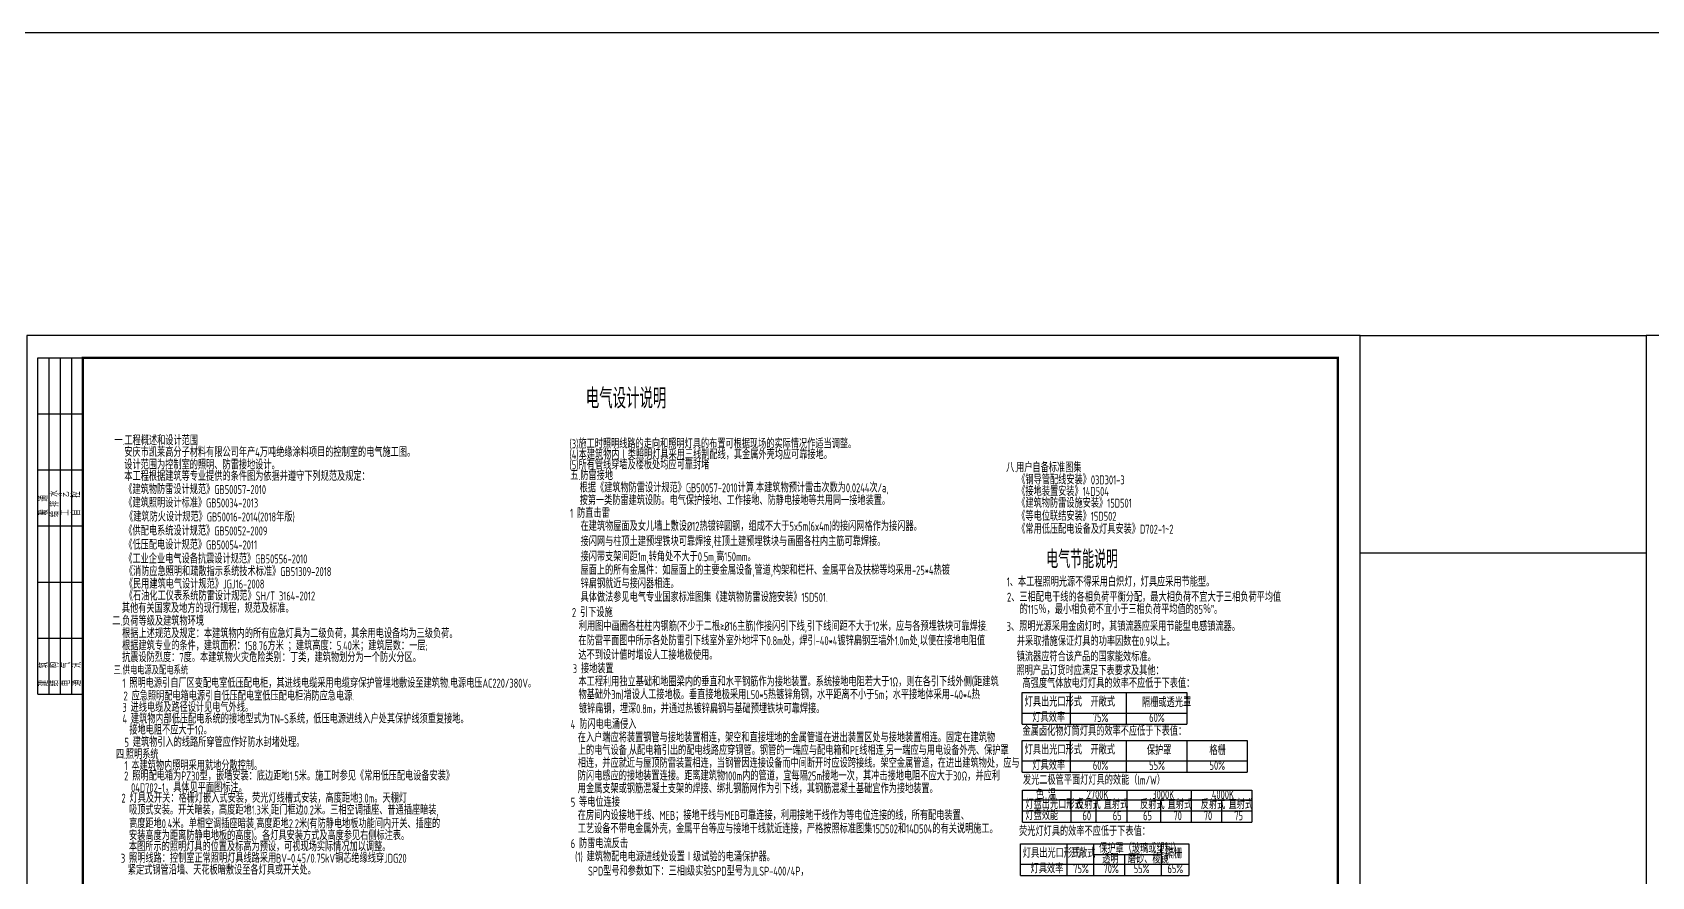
# Model space of a CAD drawing. Extents: x 5279878 to 5976284, y -275259 to -27697.
# Drawn here: x 5495063 to 5567194, y -152165 to -114524 of the extents above; entities that cross this region are included whole.
import ezdxf

# ---------------------------------------------------------------- set-up
doc = ezdxf.new("R2010")
doc.units = 0
doc.header["$LTSCALE"] = 1000
doc.header["$MEASUREMENT"] = 0
doc.layers.get('0').update_dxf_attribs({"linetype": 'CONTINUOUS'})
for name, color, linetype in [('PUB_TITLE', 4, 'CONTINUOUS'), ('TUKUANG', 4, 'CONTINUOUS'), ('WALL', 2, 'CONTINUOUS'), ('电气', 7, 'CONTINUOUS')]:
    doc.layers.add(name, color=color, linetype=linetype)
doc.styles.add('sceie', font='sceie.shx', dxfattribs={"width": 0.7, "bigfont": 'sceic.shx'})
doc.styles.get("Standard").update_dxf_attribs({"font": 'GBENOR', "bigfont": 'GBCBIG'})

# ---------------------------------------------------------------- blocks, each defined once
blk = doc.blocks.new('$titleblk$00000095')
for p, q in [((-150, 20), (-150, 0)), ((-150, 20), (0, 20)), ((-150, 15), (-75, 15)), ((-125, 20), (-125, 0)), ((-100, 20), (-100, 0)), ((-75, 20), (-75, 0)), ((-75, 20), (-75, 0)), ((-75, 15), (0, 15)), ((-50, 20), (-50, 0)), ((-25, 20), (-25, 0)), ((0, 20), (0, 0)), ((-150, 10), (-75, 10)), ((-75, 10), (0, 10)), ((-150, 5), (-75, 5)), ((-75, 5), (0, 5))]:
    blk.add_line(p, q)
at = {"width": 0.8}
for s, p in [('结   构', (-146.45, 10.91)), ('建   筑', (-146.45, 15.65)), ('给 排 水', (-71.03, 10.9)), ('暖  通', (-70.35, 15.73)), ('电   气', (-146.45, 5.65)), ('工   艺', (-70.35, 6.13)), ('通   讯', (-146.45, 0.88)), ('自   控', (-70.35, 1.24))]:
    blk.add_text(s, height=3.509, dxfattribs=at).set_placement(p)

msp = doc.modelspace()

# ---------------------------------------------------------------- linework, layer by layer
at = {"color": 1}
msp.add_lwpolyline([(5441084.2, -114524.5), (5976284, -114524.5), (5976284, -274198.7), (5441084.2, -274198.7)], close=True, dxfattribs=at)
at = {"layer": 'TUKUANG'}
for points in [[(5494812.7, -170032), (5554212.7, -170032), (5554212.7, -128032), (5494812.7, -128032)], [(5566944.4, -170032), (5626344.4, -170032), (5626344.4, -128032), (5566944.4, -128032)]]:
    msp.add_lwpolyline(points, close=True, dxfattribs=at)
at = {"layer": 'TUKUANG', "const_width": 100}
msp.add_lwpolyline([(5497312.7, -169032), (5553212.7, -169032), (5553212.7, -129032), (5497312.7, -129032)], close=True, dxfattribs=at)
at = {"layer": 'WALL', "color": 1, "ltscale": 10}
msp.add_lwpolyline([(5554212.7, -128032), (5566944.4, -128032), (5566944.4, -137747.1), (5554212.7, -137747.1)], close=True, dxfattribs=at)
at = {"layer": '电气', "color": 3}
for p, q in [((5539154.7, -143962.5), (5546484.5, -143962.5)), ((5539154.7, -145366.1), (5539154.7, -143962.5)), ((5541310.8, -145366.1), (5541310.8, -143962.5)), ((5543795.5, -145366.1), (5543795.5, -143962.5)), ((5546484.5, -143962.5), (5546484.5, -145366.1)), ((5539154.7, -144870.2), (5546484.5, -144870.2)), ((5539154.7, -145366.1), (5546484.5, -145366.1)), ((5539154.7, -146098.4), (5549173.4, -146098.4)), ((5539154.7, -147502), (5539154.7, -146098.4)), ((5541305.2, -147502), (5541305.2, -146098.4)), ((5543795.5, -147502), (5543795.5, -146098.4)), ((5546484.5, -146098.4), (5546484.5, -147502)), ((5549173.4, -146098.4), (5549173.4, -147502)), ((5539154.7, -147006.1), (5549173.4, -147006.1)), ((5539154.7, -147502), (5549173.4, -147502)), ((5539171.6, -149732.3), (5539171.6, -148313.8)), ((5539171.6, -148313.8), (5549378.6, -148313.8)), ((5541331.3, -149732.3), (5541331.3, -148313.8)), ((5543830.6, -149732.3), (5543830.6, -148313.8)), ((5546677.2, -148313.8), (5546677.2, -149732.3)), ((5539171.6, -148740.5), (5549378.6, -148740.5)), ((5539171.6, -149236.4), (5549378.6, -149236.4)), ((5542448.6, -149732.3), (5542448.6, -148740.5)), ((5545326.5, -149732.3), (5545326.5, -148740.5)), ((5548027.9, -148740.5), (5548027.9, -149732.3)), ((5539171.6, -149732.3), (5549378.6, -149732.3)), ((5539074.9, -150703.2), (5546580.5, -150703.2)), ((5539074.9, -152106.8), (5539074.9, -150703.2)), ((5541152.9, -152106.8), (5541152.9, -150703.2)), ((5542352, -152106.8), (5542352, -150703.2)), ((5545358.3, -152106.8), (5545358.3, -150703.2)), ((5546580.5, -150703.2), (5546580.5, -152106.8)), ((5542352, -151184.2), (5545358.3, -151184.2)), ((5543734, -152106.8), (5543734, -151184.2)), ((5539074.9, -151610.9), (5546580.5, -151610.9)), ((5539074.9, -152106.8), (5546580.5, -152106.8))]:
    msp.add_line(p, q, dxfattribs=at)
at = {"layer": '电气'}
msp.add_line((5549389.8, -148313.8), (5549389.8, -149732.3), dxfattribs=at)

# ---------------------------------------------------------------- block references
at = {"layer": 'PUB_TITLE', "xscale": 100, "yscale": 100, "zscale": 100, "rotation": 90}
msp.add_blockref('$titleblk$00000095', (5497312.7, -129032), dxfattribs=at)

# ---------------------------------------------------------------- texts
at = {"layer": '电气', "color": 3, "style": 'sceie', "width": 0.7}
for s, height, p in [('电气设计说明', 900, (5519715.9, -131292.6)), ('一.工程概述和设计范围', 400.5, (5498716.5, -132925.5)), ('(3)施工时照明线路的走向和照明灯具的布置可根据现场的实际情况作适当调整。', 400, (5518989.9, -133070.6)), ('安庆市凯莱高分子材料有限公司年产4万吨绝缘涂料项目的控制室的电气施工图。', 400.5, (5499156.9, -133446.6)), ('(4)本建筑物内Ⅰ类照明灯具采用三线制配线，其金属外壳均应可靠接地。', 400, (5518989.9, -133549.1)), ('本工程根据建筑等专业提供的条件图为依据并遵守下列规范及规定：', 400.5, (5499156.9, -134516.1)), ('设计范围为控制室的照明、防雷接地设计。', 400.5, (5499156.9, -134007.6)), ('(5)所有管线穿墙及楼板处均应可靠封堵', 400, (5518989.9, -134003.6)), ('五.防雷接地', 400, (5519024.7, -134482.4)), ('八.用户自备标准图集', 400.5, (5538439.2, -134129.9)), ('《建筑物防雷设计规范》GB50057-2010', 400.5, (5499156.9, -135105.7)), ('根据《建筑物防雷设计规范》GB50057-2010计算,本建筑物预计雷击次数为0.0244次/a,', 400, (5519441.2, -135029.3)), ('《钢导管配线安装》03D301-3', 400.5, (5538934.6, -134676)), ('《接地装置安装》14D504', 400.5, (5538934.6, -135192)), ('《建筑照明设计标准》GB50034-2013', 400.5, (5499156.9, -135705.7)), ('按第一类防雷建筑设防。电气保护接地、工作接地、防静电接地等共用同一接地装置。', 400, (5519440.3, -135594.2)), ('《建筑物防雷设施安装》15D501', 400.5, (5538934.6, -135713.6)), ('《建筑防火设计规范》GB50016-2014(2018年版)', 400.5, (5499189.5, -136329.4)), ('1 防直击雷', 400.5, (5519016.2, -136163.8)), ('在建筑物屋面及女儿墙上敷设%%C12热镀锌圆钢，组成不大于5x5m(6x4m)的接闪网格作为接闪器。', 400.5, (5519481.7, -136745)), ('《等电位联结安装》15D502', 400.5, (5538934.6, -136298.8)), ('《供配电系统设计规范》GB50052-2009', 400.5, (5499156.9, -136953.1)), ('接闪网与柱顶土建预埋铁块可靠焊接,柱顶土建预埋铁块与画圈各柱内主筋可靠焊接。', 400.5, (5519481.7, -137423.3)), ('《常用低压配电设备及灯具安装》D702-1~2', 400.5, (5538934.6, -136874.8)), ('《低压配电设计规范》GB50054-2011', 400.5, (5499156.9, -137576.8)), ('《工业企业电气设备抗震设计规范》GB50556-2010', 400.5, (5499156.9, -138200.5)), ('接闪带支架间距1m,转角处不大于0.5m,高150mm。', 400.5, (5519481.7, -138101.5)), ('电气节能说明', 801, (5540227.3, -138414.8)), ('《消防应急照明和疏散指示系统技术标准》GB51309-2018', 400.5, (5499179.6, -138762.7)), ('屋面上的所有金属件：如屋面上的主要金属设备,管道,构架和栏杆、金属平台及扶梯等均采用-25*4热镀', 400.5, (5519481.7, -138704.3)), ('《民用建筑电气设计规范》JGJ16-2008', 400.5, (5499179.6, -139319.7)), ('锌扁钢就近与接闪器相连。', 400.5, (5519481.7, -139303.2)), ('1、本工程照明光源不得采用白炽灯，灯具应采用节能型。', 400.5, (5538465, -139228.7)), ('《石油化工仪表系统防雷设计规范》SH/T 3164-2012', 400.5, (5499179.6, -139852.2)), ('具体做法参见电气专业国家标准图集《建筑物防雷设施安装》15D501.', 400.5, (5519481.7, -139911.3)), ('2、三相配电干线的各相负荷平衡分配，最大相负荷不宜大于三相负荷平均值', 400.5, (5538479.7, -139904.7)), ('二.负荷等级及建筑物环境', 400.5, (5498618.8, -140971.9)), ('其他有关国家及地方的现行规程，规范及标准。', 400.5, (5499049.3, -140400.8)), ('2 引下设施', 400.5, (5519099.3, -140589.8)), ('的115％，最小相负荷不宜小于三相负荷平均值的85％”。', 400.5, (5539041.1, -140451.7)), ('根据上述规范及规定：本建筑物内的所有应急灯具为二级负荷，其余用电设备均为三级负荷。', 400.5, (5499059.1, -141529.9)), ('利用图中画圈各柱柱内钢筋(不少于二根≥%%C16主筋)作接闪引下线,引下线间距不大于12米，应与各预埋铁块可靠焊接.', 400.5, (5519401.6, -141203.4)), ('3、照明光源采用金卤灯时，其镇流器应采用节能型电感镇流器。', 400.5, (5538460.9, -141209.3)), ('根据建筑专业的条件，建筑面积：158.76方米 ；建筑高度：5.40米；建筑层数：一层;', 400.5, (5499059.1, -142072.9)), ('在防雷平面图中所示各处防雷引下线室外室外地坪下0.8m处，焊引-40*4镀锌扁钢至墙外1.0m处,以便在接地电阻值', 400.5, (5519385.7, -141848.3)), ('达不到设计值时增设人工接地极使用。', 400.5, (5519386.5, -142489.7)), ('并采取措施保证灯具的功率因数在0.9以上。', 400.5, (5538918.3, -141873.1)), ('三.供电电源及配电系统', 356, (5498681.7, -143148.4)), ('抗震设防烈度：7度。本建筑物火灾危险类别：丁类，建筑物划分为一个防火分区。', 400.5, (5499059.1, -142593.5)), ('3 接地装置', 400.5, (5519134.7, -143094.5)), ('照明产品订货时应满足下表要求及其他：', 400.5, (5538900.6, -143181.6)), ('镇流器应符合该产品的国家能效标准。', 400.5, (5538909.5, -142564.7)), ('1 照明电源引自厂区变配电室低压配电柜，其进线电缆采用电缆穿保护管埋地敷设至建筑物.电源电压AC220/380V。', 400, (5499073.2, -143739.9)), ('本工程利用独立基础和地圈梁内的垂直和水平钢筋作为接地装置。系统接地电阻若大于1Ω，则在各引下线外侧(距建筑', 400.5, (5519387.7, -143678.7)), ('高强度气体放电灯灯具的效率不应低于下表值：', 400.5, (5539171.6, -143746.9)), ('2 应急照明配电箱电源引自低压配电室低压配电柜消防应急电源.', 400, (5499122.9, -144311.8)), ('物基础外3m)增设人工接地极。垂直接地极采用L50*5热镀锌角钢，水平距离不小于5m；水平接地体采用-40*4热', 400.5, (5519391.1, -144251.7)), ('灯具出光口形式', 400.5, (5539266, -144578)), ('开敞式', 400.5, (5542197.3, -144578)), ('隔栅或透光罩', 400.5, (5544496.2, -144604.6)), ('3 进线电缆及路径设计见电气外线。', 400, (5499073.2, -144819)), ('4 建筑物内部低压配电系统的接地型式为TN-S系统，低压电源进线入户处其保护线须重复接地。', 400, (5499073.2, -145331.8)), ('镀锌扁钢，埋深0.8m，并通过热镀锌扁钢与基础预埋铁块可靠焊接。', 400.5, (5519408.8, -144878)), ('灯具效率', 400.5, (5539610.2, -145268.7)), ('75%', 400.5, (5542303.6, -145268.7)), ('60%', 400.5, (5544813.3, -145268.7)), ('接地电阻不应大于1Ω。', 400, (5499384.5, -145826.6)), ('4 防闪电电涌侵入', 400.5, (5519043.1, -145577.3)), ('金属卤化物灯筒灯具的效率不应低于下表值：', 400.5, (5539171.6, -145882.8)), ('5 建筑物引入的线路所穿管应作好防水封堵处理。', 400, (5499164.2, -146376.1)), ('在入户端应将装置钢管与接地装置相连，架空和直接埋地的金属管道在进出装置区处与接地装置相连。固定在建筑物', 400.5, (5519359.2, -146167.7)), ('上的电气设备,从配电箱引出的配电线路应穿钢管。钢管的一端应与配电箱和PE线相连,另一端应与用电设备外壳、保护罩', 400.5, (5519359.2, -146736.4)), ('灯具出光口形式', 400.5, (5539266, -146713.9)), ('开敞式', 400.5, (5542197.3, -146713.9)), ('保护罩', 400.5, (5544708.7, -146740.4)), ('格栅', 400.5, (5547493, -146740.4)), ('四.照明系统', 400, (5498781.7, -146915.7)), ('1 本建筑物内照明采用就地分散控制。', 400, (5499165.2, -147411.8)), ('相连，并应就近与屋顶防雷装置相连，当钢管因连接设备而中间断开时应设跨接线。架空金属管道，在进出建筑物处，应与', 400.5, (5519359.2, -147305.2)), ('灯具效率', 400.5, (5539610.2, -147404.6)), ('60%%%', 400.5, (5542303.6, -147404.6)), ('55%%%', 400.5, (5544813.3, -147404.6)), ('50%%%', 400.5, (5547502.3, -147404.6)), ('2 照明配电箱为PZ30型，嵌墙安装：底边距地1.5米。施工时参见《常用低压配电设备安装》', 400, (5499151.3, -147877.1)), ('防闪电感应的接地装置连接。距离建筑物100m内的管道，宜每隔25m接地一次，其冲击接地电阻不应大于30Ω，并应利', 400.5, (5519359.2, -147874)), ('发光二极管平面灯灯具的效能（lm/W）', 400.5, (5539188.5, -148062.2)), ('2 灯具及开关：格栅灯嵌入式安装，荧光灯线槽式安装，高度距地3.0m。天棚灯', 400, (5499030.6, -148866)), ('04D702-1，具体见平面图标注。', 400, (5499459.6, -148397.4)), ('用金属支架或钢筋混凝土支架的焊接、绑扎钢筋网作为引下线，其钢筋混凝土基础宜作为接地装置。', 400.5, (5519359.2, -148442.8)), ('色 温', 400.5, (5539763.5, -148702.6)), ('2700K', 400.5, (5542024.8, -148702.6)), ('3000K', 400.5, (5544952.4, -148702.6)), ('4000K', 400.5, (5547602.2, -148702.6)), ('吸顶式安装。开关暗装，高度距地1.3米,距门框边0.2米。三相空调插座、普通插座暗装,', 400, (5499369.3, -149397.6)), ('5 等电位连接', 400.5, (5519043.1, -149046.2)), ('在房间内设接地干线、MEB；接地干线与MEB可靠连接，利用接地干线作为等电位连接的线，所有配电装置、', 400.5, (5519359.2, -149636.6)), ('灯盘出光口形式', 400.5, (5539300, -149139.1)), ('灯盘效能', 400.5, (5539300, -149635)), ('反射式', 400.5, (5541559.8, -149150)), ('60', 400.5, (5541839.9, -149650.4)), ('直射式', 400.5, (5542786.2, -149144.2)), ('65', 400.5, (5543190.6, -149650.4)), ('反射式', 400.5, (5544406.3, -149150)), ('65', 400.5, (5544541.4, -149650.4)), ('直射式', 400.5, (5545632.8, -149144.2)), ('70', 400.5, (5545892.1, -149650.4)), ('反射式', 400.5, (5547107.8, -149150)), ('70', 400.5, (5547242.8, -149650.4)), ('直射式', 400.5, (5548345.3, -149144.2)), ('75', 400.5, (5548604.7, -149650.4)), ('高度距地0.4米。单相空调插座暗装,高度距地2.2米(有防静电地板功能间内开关、插座的', 400, (5499369.3, -150002.8)), ('工艺设备不带电金属外壳，金属平台等应与接地干线就近连接，严格按照标准图集15D502和14D504的有关说明施工。', 400.5, (5519359.2, -150232.9)), ('荧光灯灯具的效率不应低于下表值：', 400.5, (5539015.2, -150344.6)), ('本图所示的照明灯具的位置及标高为预设，可视现场实际情况加以调整。', 400, (5499364.4, -151029.7)), ('安装高度为距离防静电地板的高度)。各灯具安装方式及高度参见右侧标注表。', 400, (5499369.3, -150533.5)), ('6 防雷电流反击', 400.5, (5519043.1, -150891.4)), ('保护罩（玻璃或塑料）', 400.5, (5542583.2, -151107.2)), ('3 照明线路：控制室正常照明灯具线路采用BV-0.45/0.75kV铜芯绝缘线穿JDG20', 400, (5499004.7, -151545)), ('(1) 建筑物配电电源进线处设置Ⅰ级试验的电涌保护器。', 400.5, (5519239.9, -151482.2)), ('灯具出光口形式', 400.5, (5539186.3, -151318.7)), ('开敞式', 400.5, (5541323.5, -151318.7)), ('透明', 400.5, (5542716.6, -151573.1)), ('磨砂、棱镜', 400.5, (5543861, -151573.1)), ('隔栅', 400.5, (5545553, -151345.3)), ('紧定式钢管沿墙、天花板暗敷设至各灯具或开关处。', 400, (5499314.6, -152072.9)), ('SPD型号和参数如下：三相I级实验SPD型号为JLSP-400/4P，', 400.5, (5519814.4, -152119.6)), ('灯具效率', 400.5, (5539530.4, -152009.5)), ('75%', 400.5, (5541429.8, -152009.5)), ('70%', 400.5, (5542776.3, -152009.5)), ('55%', 400.5, (5544122.9, -152009.5)), ('65%', 400.5, (5545627.2, -152009.5))]:
    msp.add_text(s, height=height, dxfattribs=at).set_placement(p)

doc.saveas('drawing.dxf')
